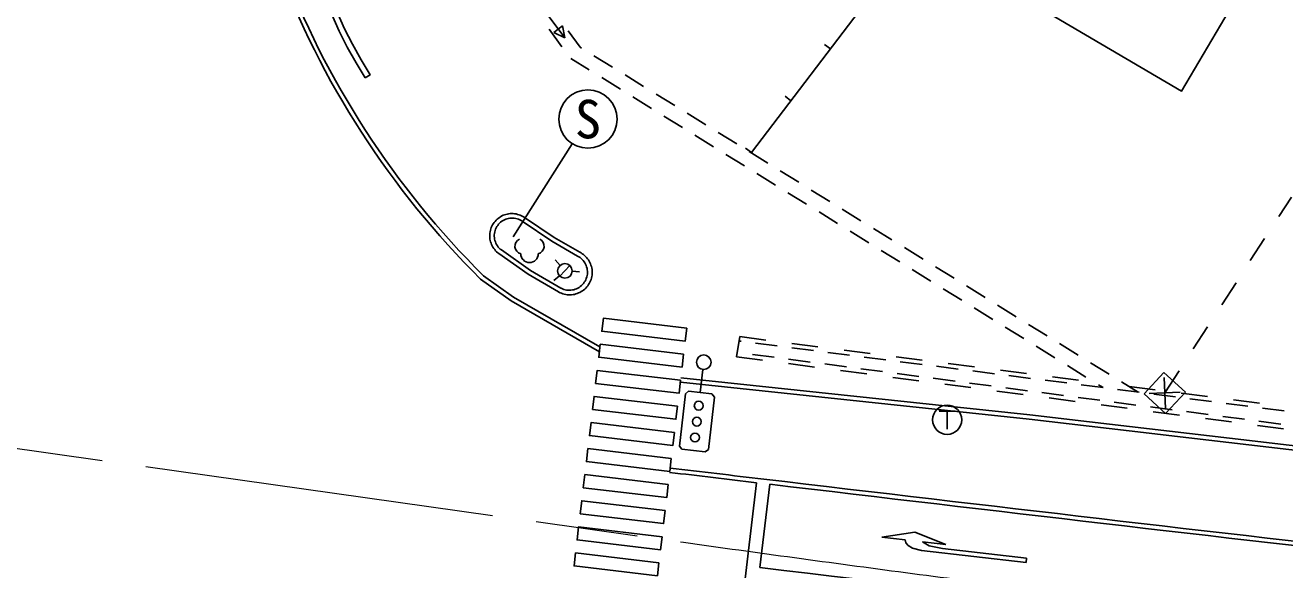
# Model space of a CAD drawing. Units: millimetres, scale not verified. Extents: x 40000 to 680000, y 20000 to 380000.
# Drawn here: x 94155 to 137294, y 286350 to 305015 of the extents above; entities that cross this region are included whole.
import ezdxf
from ezdxf.enums import TextEntityAlignment as Align

# ---------------------------------------------------------------- set-up
doc = ezdxf.new("R2010")
doc.units = ezdxf.units.MM
doc.header["$LTSCALE"] = 1000
doc.linetypes.add('CHAIN', pattern=[18.5, 12, -1.5, 3.5, -1.5])
for name, color, linetype, lineweight in [('M-BGD', 7, 'Continuous', 25), ('M-BGD-EXST', 7, 'Continuous', 25), ('M-BMK', 2, 'CHAIN', 13), ('M-STR-STRC', 7, 'Continuous', 25)]:
    doc.layers.add(name, color=color, linetype=linetype, lineweight=lineweight)
doc.styles.add('ＭＳ ゴシック', font='')
doc.styles.get('ＭＳ ゴシック').set_extended_font_data('MS Gothic')

msp = doc.modelspace()

# ---------------------------------------------------------------- linework, layer by layer
at = {"layer": 'M-BGD'}
for p, q in [((111142, 306584), (112632, 304577)), ((123086, 305981), (119027, 300650)), ((112258, 304767), (112559, 304990)), ((112559, 304990), (112632, 304577)), ((112096, 304878), (112537, 304271)), ((112632, 304577), (112258, 304767)), ((112754, 304823), (113162, 304261)), ((113162, 304261), (113209, 304232)), ((121733, 304204), (121534, 304355)), ((112838, 303874), (113475, 303479)), ((113634, 303969), (114272, 303574)), ((114697, 303311), (115335, 302917)), ((113901, 303216), (114538, 302822)), ((114964, 302559), (115602, 302164)), ((115761, 302654), (116398, 302259)), ((120380, 302427), (120181, 302578)), ((116824, 301996), (117461, 301601)), ((116027, 301901), (116665, 301507)), ((117090, 301244), (117728, 300849)), ((117887, 301338), (118524, 300944)), ((119027, 300650), (118828, 300802)), ((119027, 300650), (118828, 300802)), ((118950, 300681), (119587, 300286)), ((118153, 300586), (118791, 300191)), ((119216, 299928), (119854, 299534)), ((120013, 300023), (120650, 299629)), ((120279, 299271), (120917, 298876)), ((121076, 299365), (121713, 298971)), ((137089, 298458), (137520, 299125)), ((121342, 298613), (121980, 298218)), ((122139, 298708), (122777, 298313)), ((122405, 297955), (123043, 297561)), ((123202, 298050), (123840, 297656)), ((136112, 296946), (136600, 297702)), ((123468, 297298), (124106, 296903)), ((124265, 297393), (124903, 296998)), ((112472, 296782), (112306, 296969)), ((112451, 296429), (112264, 296263)), ((112807, 296779), (112469, 296410)), ((112887, 296579), (113137, 296564)), ((124531, 296640), (125169, 296246)), ((125328, 296735), (125966, 296340)), ((125594, 295983), (126232, 295588)), ((126391, 296077), (127029, 295683)), ((135135, 295434), (135623, 296190)), ((126657, 295325), (127295, 294930)), ((127454, 295420), (128092, 295025)), ((127720, 294667), (128358, 294273)), ((128517, 294762), (129155, 294368)), ((134158, 293922), (134647, 294678)), ((118628, 294340), (118513, 293652)), ((118628, 294340), (119521, 294225)), ((118563, 293797), (118537, 293800)), ((118670, 294183), (118603, 294191)), ((119910, 294024), (119166, 294119)), ((121149, 293865), (120405, 293960)), ((120414, 294111), (121306, 293996)), ((122389, 293706), (121645, 293801)), ((122199, 293882), (123092, 293767)), ((128783, 294010), (129421, 293615)), ((129580, 294105), (130218, 293710)), ((118513, 293652), (119405, 293535)), ((119802, 293633), (119059, 293731)), ((121042, 293470), (120298, 293568)), ((120298, 293417), (121190, 293299)), ((122281, 293306), (121537, 293404)), ((123629, 293547), (122885, 293642)), ((123984, 293653), (124877, 293538)), ((124869, 293388), (124125, 293483)), ((125770, 293424), (126662, 293309)), ((129846, 293352), (130484, 292957)), ((130643, 293447), (131281, 293052)), ((122082, 293181), (122974, 293064)), ((123520, 293143), (122777, 293241)), ((123867, 292946), (124759, 292828)), ((124759, 292979), (124016, 293077)), ((125999, 292816), (125255, 292914)), ((126109, 293229), (125365, 293324)), ((127349, 293070), (126605, 293166)), ((127555, 293195), (128448, 293080)), ((128589, 292911), (127845, 293007)), ((129341, 292966), (130233, 292851)), ((132475, 292379), (133151, 293116)), ((133151, 293116), (133888, 292440)), ((133205, 291880), (133159, 292939)), ((133182, 292410), (133670, 293166)), ((125651, 292711), (126544, 292593)), ((127238, 292652), (126494, 292751)), ((128477, 292489), (127734, 292587)), ((129828, 292752), (129085, 292848)), ((131068, 292594), (130324, 292689)), ((130909, 292694), (131072, 292593)), ((132308, 292435), (131564, 292530)), ((131706, 292789), (132271, 292440)), ((131963, 292630), (132855, 292515)), ((127436, 292475), (128328, 292357)), ((129716, 292325), (128973, 292424)), ((129220, 292240), (130113, 292122)), ((130956, 292162), (130212, 292260)), ((132195, 291998), (131451, 292097)), ((133212, 291703), (132475, 292379)), ((133712, 292433), (132652, 292387)), ((133548, 292276), (132804, 292371)), ((133888, 292440), (133212, 291703)), ((133748, 292401), (134641, 292286)), ((134788, 292117), (134044, 292212)), ((136028, 291958), (135284, 292053)), ((135533, 292172), (136426, 292058)), ((131005, 292004), (131897, 291887)), ((133434, 291835), (132691, 291933)), ((132789, 291769), (133682, 291651)), ((134674, 291671), (133930, 291770)), ((137268, 291799), (136524, 291894)), ((134574, 291533), (135466, 291416)), ((135913, 291508), (135169, 291606)), ((136358, 291298), (137251, 291180)), ((137152, 291345), (136408, 291443))]:
    msp.add_line(p, q, dxfattribs=at)
for points in [[(137464, 309048), (133760, 302757), (126657, 306939), (128372, 309852)], [(110379, 297188), (110339, 297218), (110301, 297251), (110267, 297286), (110234, 297324), (110204, 297364), (110176, 297406), (110151, 297449), (110130, 297494), (110111, 297540), (110095, 297587), (110083, 297636), (110073, 297685), (110067, 297736), (110064, 297785), (110065, 297835), (110069, 297885), (110077, 297934), (110087, 297984), (110100, 298032), (110117, 298079), (110137, 298124), (110160, 298169), (110186, 298211), (110214, 298253), (110246, 298291), (110279, 298329), (110315, 298364), (110353, 298395), (110394, 298425), (110436, 298452), (110479, 298476), (110524, 298498), (110572, 298515), (110619, 298531), (110668, 298542), (110717, 298551), (110766, 298556), (110817, 298557), (110867, 298557), (110916, 298552), (110966, 298544), (111015, 298532), (111063, 298518), (111110, 298501), (111154, 298480), (111199, 298457), (111241, 298430), (111257, 298420)], [(110466, 297310), (110427, 297341), (110391, 297376), (110358, 297412), (110327, 297453), (110301, 297495), (110277, 297539), (110258, 297585), (110243, 297633), (110231, 297681), (110223, 297731), (110220, 297780), (110220, 297830), (110225, 297881), (110234, 297930), (110246, 297977), (110263, 298024), (110283, 298070), (110308, 298114), (110336, 298155), (110367, 298195), (110401, 298231), (110438, 298264), (110479, 298295), (110521, 298322), (110565, 298345), (110611, 298365), (110658, 298381), (110706, 298392), (110756, 298400), (110806, 298404), (110856, 298404), (110905, 298399), (110954, 298390), (111003, 298379), (111050, 298362), (111096, 298341), (111139, 298317), (111173, 298296)], [(113071, 297103), (112186, 297614), (111173, 298296)], [(113146, 297233), (112266, 297741), (111257, 298420)], [(110466, 297310), (111464, 296602), (112494, 296007)], [(113146, 297233), (113190, 297209), (113232, 297183), (113274, 297153), (113312, 297122), (113348, 297087), (113383, 297051), (113414, 297012), (113444, 296971), (113470, 296929), (113494, 296885), (113514, 296840), (113532, 296793), (113547, 296746), (113559, 296696), (113567, 296647), (113572, 296598), (113574, 296548), (113573, 296498), (113568, 296447), (113560, 296398), (113550, 296350), (113535, 296302), (113518, 296255), (113498, 296209), (113474, 296165), (113448, 296122), (113420, 296081), (113389, 296042), (113354, 296005), (113319, 295970), (113281, 295939), (113241, 295909), (113198, 295882), (113154, 295858), (113109, 295837), (113062, 295818), (113015, 295802), (112967, 295790), (112917, 295781), (112867, 295776), (112818, 295773), (112767, 295774), (112717, 295778), (112669, 295785), (112619, 295795), (112571, 295809), (112524, 295826), (112478, 295846), (112434, 295868), (112419, 295877)], [(112419, 295877), (111382, 296476), (110379, 297188)], [(113071, 297103), (113115, 297078), (113156, 297050), (113196, 297019), (113232, 296985), (113265, 296948), (113296, 296909), (113323, 296867), (113347, 296822), (113368, 296776), (113384, 296730), (113396, 296681), (113405, 296632), (113409, 296583), (113410, 296532), (113407, 296482), (113399, 296433), (113388, 296385), (113372, 296337), (113353, 296291), (113330, 296246), (113304, 296203), (113275, 296163), (113241, 296125), (113206, 296091), (113167, 296058), (113127, 296030), (113084, 296004), (113038, 295982), (112992, 295964), (112944, 295950), (112895, 295940), (112846, 295933), (112796, 295931), (112746, 295933), (112696, 295938), (112647, 295947), (112599, 295961), (112552, 295979), (112507, 296000), (112494, 296007)]]:
    msp.add_lwpolyline(points, dxfattribs=at)
msp.add_lwpolyline([(105795, 303209), (105489, 303722), (105186, 304263), (104907, 304806), (104657, 305375), (104841, 305455), (105087, 304892), (105363, 304358), (105662, 303823), (105967, 303311)], close=True, dxfattribs=at)
msp.add_circle((112638, 296595), 250, dxfattribs=at)
at = {"layer": 'M-BGD-EXST'}
for p, q in [((112892, 300953), (110864, 297766)), ((117364, 293216), (117272, 292422)), ((116558, 290592), (116764, 292380)), ((116764, 292380), (116875, 292468)), ((116875, 292468), (117670, 292376)), ((117758, 292265), (117551, 290477)), ((117670, 292376), (117758, 292265)), ((125454, 291792), (126004, 291792)), ((125729, 291792), (125729, 291167)), ((116645, 290481), (116558, 290592)), ((117440, 290389), (116645, 290481)), ((117551, 290477), (117440, 290389))]:
    msp.add_line(p, q, dxfattribs=at)
for centre, radius in [((113428, 301797), 1000), ((117393, 293465), 250), ((117221, 291975), 150), ((125729, 291492), 500), ((117158, 291428), 150), ((117094, 290882), 150)]:
    msp.add_circle(centre, radius, dxfattribs=at)
for centre, radius, start, end in [((111196, 297439), 268, 116.087, 255.3341), ((111660, 297439), 268, 284.6658, 63.9129), ((111428, 297180), 300, 179.9999, 359.9999)]:
    msp.add_arc(centre, radius, start, end, dxfattribs=at)
at = {"layer": 'M-BMK'}
msp.add_line((79962, 292472), (116699, 287295), dxfattribs=at)
msp.add_arc((242198, 1177948), 899451, 261.97942, 265.89065, dxfattribs=at)
at = {"layer": 'M-STR-STRC'}
for p, q in [((128556, 291656), (116608, 292925)), ((128540, 291507), (116592, 292776)), ((119205, 289334), (118386, 282405)), ((119652, 289280), (119314, 286424)), ((123498, 287470), (124625, 287644)), ((123498, 287470), (124293, 287380)), ((124293, 287380), (124315, 287278)), ((124625, 287644), (125684, 287221)), ((124889, 287312), (125117, 287171)), ((124889, 287312), (125684, 287221)), ((124315, 287278), (124400, 287181)), ((124400, 287181), (124539, 287097)), ((124539, 287097), (124855, 287014)), ((128432, 286605), (124855, 287014)), ((125117, 287171), (125568, 287083)), ((128449, 286754), (125568, 287083)), ((128449, 286754), (128432, 286605))]:
    msp.add_line(p, q, dxfattribs=at)
for points in [[(113839, 293988), (110882, 295697), (109849, 296430)], [(113820, 293825), (110801, 295570), (109752, 296314)]]:
    msp.add_lwpolyline(points, dxfattribs=at)
for points in [[(116811, 294636), (113956, 294973), (113903, 294526), (116758, 294189)], [(116705, 293742), (113850, 294079), (113797, 293633), (116652, 293295)], [(116599, 292848), (113744, 293186), (113692, 292739), (116547, 292401)], [(116494, 291954), (113639, 292292), (113586, 291845), (116441, 291507)], [(116388, 291061), (113533, 291398), (113480, 290951), (116335, 290614)], [(116282, 290167), (113427, 290504), (113375, 290057), (116230, 289720)], [(116177, 289273), (113322, 289611), (113269, 289164), (116124, 288826)], [(116071, 288379), (113216, 288717), (113163, 288270), (116018, 287932)], [(115965, 287485), (113110, 287823), (113058, 287376), (115913, 287039)], [(115860, 286592), (113005, 286929), (112952, 286482), (115807, 286145)]]:
    msp.add_lwpolyline(points, close=True, dxfattribs=at)
for centre, radius, start, end in [((130984, 317706), 30139, 200.5152, 225.2149), ((130984, 317706), 29989, 200.6539, 225.1912), ((1372569, 10950148), 10730844, 263.34281, 263.57806), ((1372189, 10946858), 10727682, 263.34279, 263.57812), ((1064746, 8233335), 8000075, 263.19077, 263.21226), ((1064746, 8233335), 7999925, 263.19077, 263.21388), ((1053429, 8190496), 7956051, 263.25836, 263.59168), ((1053429, 8190496), 7956201, 263.25997, 263.59168), ((486346, 3385071), 3120308, 263.24485, 264.21183)]:
    msp.add_arc(centre, radius, start, end, dxfattribs=at)

# ---------------------------------------------------------------- texts
at = {"layer": 'M-BGD-EXST', "style": 'ＭＳ ゴシック'}
msp.add_text('S', height=1320, dxfattribs=at).set_placement((113428, 301797), align=Align.MIDDLE_CENTER)

doc.saveas('drawing.dxf')
